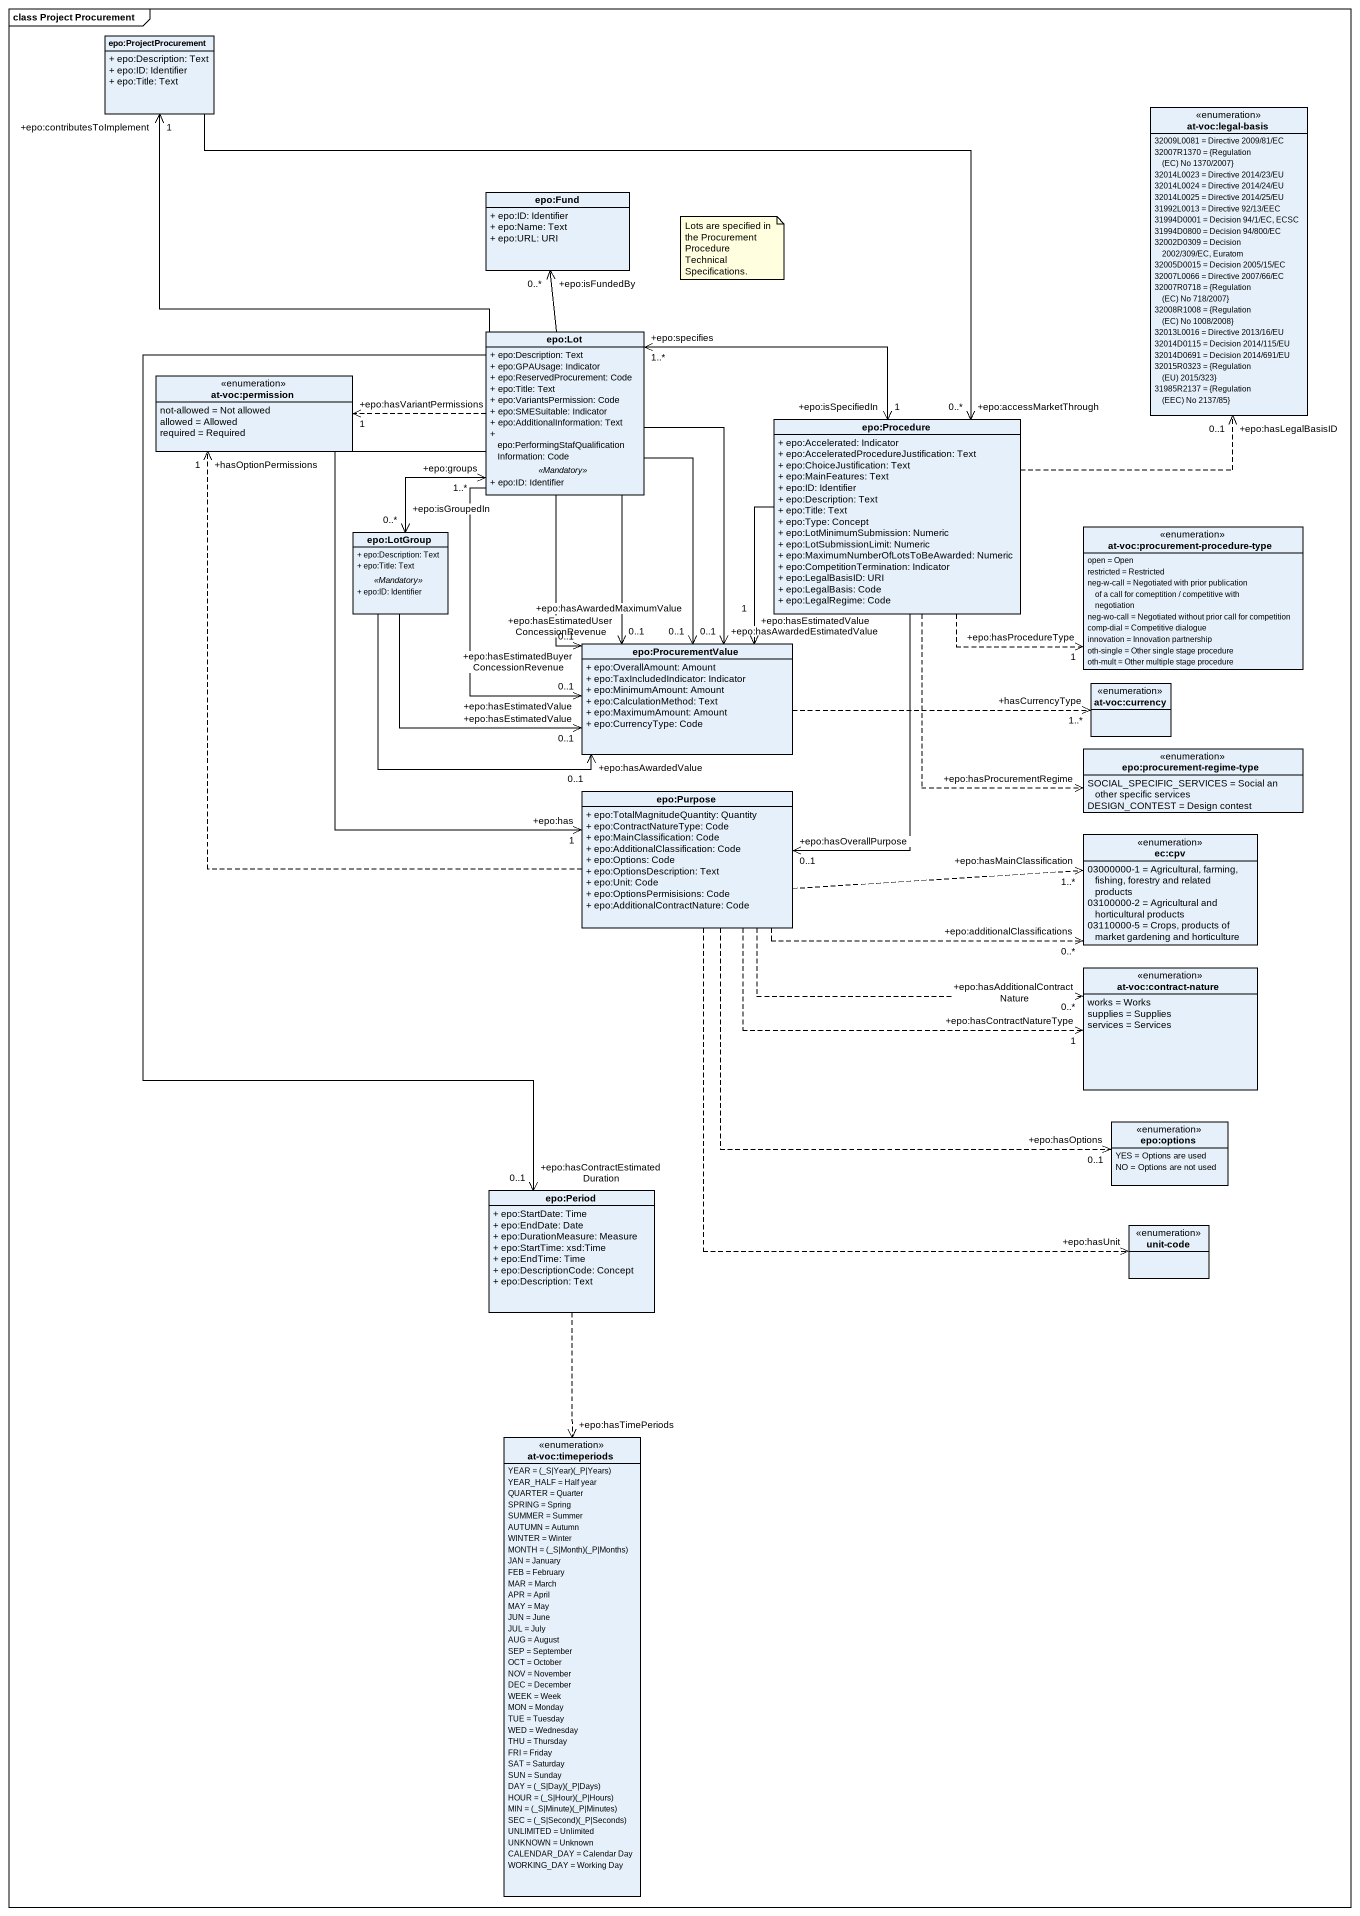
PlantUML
@startuml
mainframe class Project Procurement
hide circle
hide empty members
skinparam classAttributeIconSize 0
class "epo:ProjectProcurement" as epo_ProjectProcurement {
  + epo:Description: Text
  + epo:ID: Identifier
  + epo:Title: Text
}
enum "at-voc:legal-basis" as at_voc_legal_basis {
  32009L0081 = Directive 2009/81/EC
  {field} 32007R1370 = {Regulation (EC) No 1370/2007}
  32014L0023 = Directive 2014/23/EU
  32014L0024 = Directive 2014/24/EU
  32014L0025 = Directive 2014/25/EU
  31992L0013 = Directive 92/13/EEC
  31994D0001 = Decision 94/1/EC, ECSC
  31994D0800 = Decision 94/800/EC
  32002D0309 = Decision 2002/309/EC, Euratom
  32005D0015 = Decision 2005/15/EC
  32007L0066 = Directive 2007/66/EC
  {field} 32007R0718 = {Regulation (EC) No 718/2007}
  {field} 32008R1008 = {Regulation (EC) No 1008/2008}
  32013L0016 = Directive 2013/16/EU
  32014D0115 = Decision 2014/115/EU
  32014D0691 = Decision 2014/691/EU
  {field} 32015R0323 = {Regulation (EU) 2015/323}
  {field} 31985R2137 = {Regulation (EEC) No 2137/85}
}
class "epo:Fund" as epo_Fund {
  + epo:ID: Identifier
  + epo:Name: Text
  + epo:URL: URI
}
class "epo:Lot" as epo_Lot {
  + epo:Description: Text
  + epo:GPAUsage: Indicator
  + epo:ReservedProcurement: Code
  + epo:Title: Text
  + epo:VariantsPermission: Code
  + epo:SMESuitable: Indicator
  + epo:AdditionalInformation: Text
  + epo:PerformingStafQualificationInformation: Code
  .. <<Mandatory>> ..
  + epo:ID: Identifier
}
enum "at-voc:permission" as at_voc_permission {
  not-allowed = Not allowed
  allowed = Allowed
  required = Required
}
class "epo:Procedure" as epo_Procedure {
  + epo:Accelerated: Indicator
  + epo:AcceleratedProcedureJustification: Text
  + epo:ChoiceJustification: Text
  + epo:MainFeatures: Text
  + epo:ID: Identifier
  + epo:Description: Text
  + epo:Title: Text
  + epo:Type: Concept
  + epo:LotMinimumSubmission: Numeric
  + epo:LotSubmissionLimit: Numeric
  + epo:MaximumNumberOfLotsToBeAwarded: Numeric
  + epo:CompetitionTermination: Indicator
  + epo:LegalBasisID: URI
  + epo:LegalBasis: Code
  + epo:LegalRegime: Code
}
class "epo:LotGroup" as epo_LotGroup {
  + epo:Description: Text
  + epo:Title: Text
  .. <<Mandatory>> ..
  + epo:ID: Identifier
}
enum "at-voc:procurement-procedure-type" as at_voc_procurement {
  open = Open
  restricted = Restricted
  neg-w-call = Negotiated with prior publication of a call for comeptition / competitive with negotiation
  neg-wo-call = Negotiated without prior call for competition
  comp-dial = Competitive dialogue
  innovation = Innovation partnership
  oth-single = Other single stage procedure
  oth-mult = Other multiple stage procedure
}
class "epo:ProcurementValue" as epo_ProcurementValue {
  + epo:OverallAmount: Amount
  + epo:TaxIncludedIndicator: Indicator
  + epo:MinimumAmount: Amount
  + epo:CalculationMethod: Text
  + epo:MaximumAmount: Amount
  + epo:CurrencyType: Code
}
enum "at-voc:currency" as at_voc_currency
enum "epo:procurement-regime-type" as epo_procurement_regime_type {
  SOCIAL_SPECIFIC_SERVICES = Social an other specific services
  DESIGN_CONTEST = Design contest
}
class "epo:Purpose" as epo_Purpose {
  + epo:TotalMagnitudeQuantity: Quantity
  + epo:ContractNatureType: Code
  + epo:MainClassification: Code
  + epo:AdditionalClassification: Code
  + epo:Options: Code
  + epo:OptionsDescription: Text
  + epo:Unit: Code
  + epo:OptionsPermisisions: Code
  + epo:AdditionalContractNature: Code
}
enum "ec:cpv" as ec_cpv {
  03000000-1 = Agricultural, farming, fishing, forestry and related products
  03100000-2 = Agricultural and horticultural products
  03110000-5 = Crops, products of market gardening and horticulture
}
enum "at-voc:contract-nature" as at_voc_contract_nature {
  works = Works
  supplies = Supplies
  services = Services
}
enum "epo:options" as epo_options {
  YES = Options are used
  NO = Options are not used
}
class "epo:Period" as epo_Period {
  + epo:StartDate: Time
  + epo:EndDate: Date
  + epo:DurationMeasure: Measure
  + epo:StartTime: xsd:Time
  + epo:EndTime: Time
  + epo:DescriptionCode: Concept
  + epo:Description: Text
}
enum "unit-code" as unit_code
enum "at-voc:timeperiods" as at_voc_timeperiods {
  {field} YEAR = (_S|Year)(_P|Years)
  YEAR_HALF = Half year
  QUARTER = Quarter
  SPRING = Spring
  SUMMER = Summer
  AUTUMN = Autumn
  WINTER = Winter
  {field} MONTH = (_S|Month)(_P|Months)
  JAN = January
  FEB = February
  MAR = March
  APR = April
  MAY = May
  JUN = June
  JUL = July
  AUG = August
  SEP = September
  OCT = October
  NOV = November
  DEC = December
  WEEK = Week
  MON = Monday
  TUE = Tuesday
  WED = Wednesday
  THU = Thursday
  FRI = Friday
  SAT = Saturday
  SUN = Sunday
  {field} DAY = (_S|Day)(_P|Days)
  {field} HOUR = (_S|Hour)(_P|Hours)
  {field} MIN = (_S|Minute)(_P|Minutes)
  {field} SEC = (_S|Second)(_P|Seconds)
  UNLIMITED = Unlimited
  UNKNOWN = Unknown
  CALENDAR_DAY = Calendar Day
  WORKING_DAY = Working Day
}
epo_ProjectProcurement -right-> "+epo:accessMarketThrough\n0..*" epo_Procedure
epo_Lot -up-> "+epo:contributesToImplement\n1" epo_ProjectProcurement
epo_Lot -up-> "+epo:isFundedBy\n0..*" epo_Fund
epo_Lot .left.> "+epo:hasVariantPermissions\n1" at_voc_permission
epo_Lot "+epo:groups\n1..*" <--> "+epo:isGroupedIn\n0..*" epo_LotGroup
epo_Lot --> "+epo:hasAwardedEstimatedValue\n0..1" epo_ProcurementValue
epo_Lot --> "+epo:hasEstimatedValue\n0..1" epo_ProcurementValue
epo_Lot --> "+epo:hasEstimatedUserConcessionRevenue\n0..1" epo_ProcurementValue
epo_Lot --> "+epo:hasEstimatedBuyerConcessionRevenue\n0..1" epo_ProcurementValue
epo_Lot --> "+epo:hasAwardedMaximumValue\n0..1" epo_ProcurementValue
epo_Lot --> "+epo:has\n1" epo_Purpose
epo_Lot --> "+epo:hasContractEstimatedDuration\n0..1" epo_Period
epo_Procedure .up.> "+epo:hasLegalBasisID\n0..1" at_voc_legal_basis
epo_Procedure "+epo:isSpecifiedIn\n1" <-left-> "+epo:specifies\n1..*" epo_Lot
epo_Procedure .right.> "+epo:hasProcedureType\n1" at_voc_procurement
epo_Procedure --> "+epo:hasEstimatedValue\n1" epo_ProcurementValue
epo_Procedure ..> "+epo:hasProcurementRegime" epo_procurement_regime_type
epo_Procedure --> "+epo:hasOverallPurpose\n0..1" epo_Purpose
epo_LotGroup -right-> "+epo:hasAwardedValue\n0..1" epo_ProcurementValue
epo_LotGroup -right-> "+epo:hasEstimatedValue\n0..1" epo_ProcurementValue
epo_ProcurementValue .right.> "+hasCurrencyType\n1..*" at_voc_currency
epo_Purpose .up.> "+hasOptionPermissions\n1" at_voc_permission
epo_Purpose .right.> "+epo:hasMainClassification\n1..*" ec_cpv
epo_Purpose .right.> "+epo:additionalClassifications\n0..*" ec_cpv
epo_Purpose .right.> "+epo:hasContractNatureType\n1" at_voc_contract_nature
epo_Purpose .right.> "+epo:hasAdditionalContractNature\n0..*" at_voc_contract_nature
epo_Purpose ..> "+epo:hasOptions\n0..1" epo_options
epo_Purpose ..> "+epo:hasUnit" unit_code
epo_Period ..> "+epo:hasTimePeriods" at_voc_timeperiods
note as N1
  Lots are specified in the Procurement Procedure Technical Specifications.
end note
@enduml
